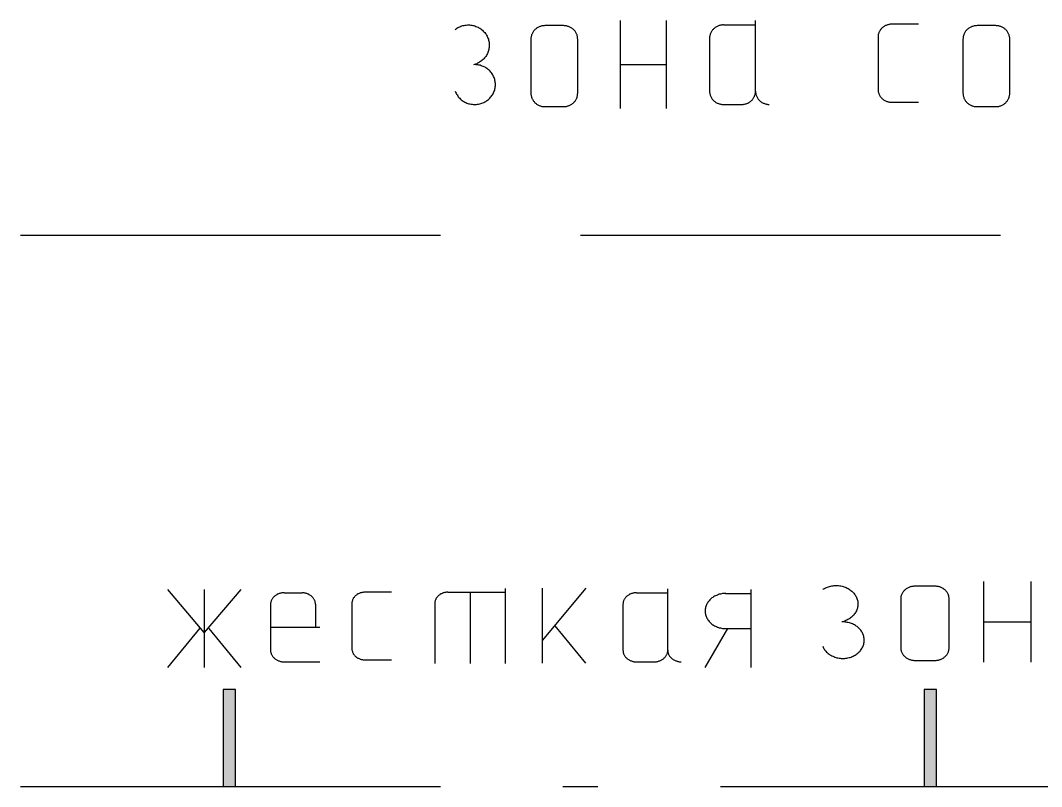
# Model space of a CAD drawing. Extents: x -2918 to -212, y 225 to 5715.
# Drawn here: x -297.89 to -286.08, y 930.8 to 939.66 of the extents above; entities that cross this region are included whole.
import ezdxf

# ---------------------------------------------------------------- set-up
doc = ezdxf.new("R2010")
doc.units = 0
doc.layers.get('0').update_dxf_attribs({"linetype": 'CONTINUOUS'})

# ---------------------------------------------------------------- blocks, each defined once
blk = doc.blocks.new('УСЛ__ОБОЗНАЧЕНИЯ_ГЕО_2')
at = {"linetype": 'CONTINUOUS'}
for points in [[(180.125, -100.143), (179.982, -100.143), (179.982, -101.266), (180.125, -101.266)], [(188.235, -100.144), (188.091, -100.144), (188.091, -101.267), (188.235, -101.267)]]:
    blk.add_hatch(color=18, dxfattribs=at).paths.add_polyline_path(points)
at = {"color": 18, "linetype": 'CONTINUOUS'}
for p, q in [((182.721, -92.477), (182.733, -92.472)), ((182.733, -92.472), (182.745, -92.468)), ((182.745, -92.468), (182.757, -92.465)), ((182.757, -92.465), (182.77, -92.462)), ((182.77, -92.462), (182.782, -92.46)), ((182.782, -92.46), (182.795, -92.458)), ((182.795, -92.458), (182.808, -92.457)), ((182.808, -92.457), (182.82, -92.457)), ((182.82, -92.457), (182.833, -92.457)), ((182.833, -92.457), (182.846, -92.458)), ((182.846, -92.458), (182.858, -92.46)), ((182.858, -92.46), (182.871, -92.462)), ((182.871, -92.462), (182.883, -92.465)), ((182.883, -92.465), (182.895, -92.469)), ((182.895, -92.469), (182.907, -92.473)), ((183.663, -92.471), (183.655, -92.473)), ((183.671, -92.469), (183.663, -92.471)), ((183.679, -92.468), (183.671, -92.469)), ((183.688, -92.466), (183.679, -92.468)), ((183.696, -92.466), (183.688, -92.466)), ((183.705, -92.465), (183.696, -92.466)), ((183.921, -92.465), (183.705, -92.465)), ((183.93, -92.466), (183.921, -92.465)), ((183.938, -92.466), (183.93, -92.466)), ((183.947, -92.468), (183.938, -92.466)), ((183.955, -92.469), (183.947, -92.468)), ((183.963, -92.471), (183.955, -92.469)), ((183.971, -92.473), (183.963, -92.471)), ((184.576, -92.405), (184.576, -93.424)), ((185.106, -92.405), (185.106, -93.424)), ((185.704, -92.47), (185.696, -92.474)), ((185.712, -92.467), (185.704, -92.47)), ((185.72, -92.465), (185.712, -92.467)), ((185.728, -92.462), (185.72, -92.465)), ((185.736, -92.46), (185.728, -92.462)), ((185.744, -92.459), (185.736, -92.46)), ((185.752, -92.458), (185.744, -92.459)), ((185.76, -92.457), (185.752, -92.458)), ((185.769, -92.457), (185.76, -92.457)), ((185.769, -92.457), (186.141, -92.457)), ((186.141, -93.223), (186.141, -92.406)), ((187.636, -92.469), (187.629, -92.473)), ((187.643, -92.465), (187.636, -92.469)), ((187.65, -92.462), (187.643, -92.465)), ((187.658, -92.459), (187.65, -92.462)), ((187.666, -92.456), (187.658, -92.459)), ((187.674, -92.454), (187.666, -92.456)), ((187.682, -92.452), (187.674, -92.454)), ((187.689, -92.45), (187.682, -92.452)), ((187.698, -92.449), (187.689, -92.45)), ((187.706, -92.449), (187.698, -92.449)), ((187.714, -92.448), (187.706, -92.449)), ((188.027, -92.448), (187.714, -92.448)), ((188.661, -92.471), (188.652, -92.473)), ((188.669, -92.469), (188.661, -92.471)), ((188.677, -92.468), (188.669, -92.469)), ((188.686, -92.466), (188.677, -92.468)), ((188.694, -92.466), (188.686, -92.466)), ((188.703, -92.465), (188.694, -92.466)), ((188.919, -92.465), (188.703, -92.465)), ((188.928, -92.466), (188.919, -92.465)), ((188.936, -92.466), (188.928, -92.466)), ((188.944, -92.468), (188.936, -92.466)), ((188.953, -92.469), (188.944, -92.468)), ((188.961, -92.471), (188.953, -92.469)), ((188.969, -92.473), (188.961, -92.471)), ((182.667, -92.508), (182.677, -92.501)), ((182.677, -92.501), (182.688, -92.494)), ((182.688, -92.494), (182.698, -92.487)), ((182.698, -92.487), (182.71, -92.482)), ((182.71, -92.482), (182.721, -92.477)), ((182.907, -92.473), (182.919, -92.478)), ((182.919, -92.478), (182.931, -92.483)), ((182.931, -92.483), (182.942, -92.489)), ((182.942, -92.489), (182.952, -92.496)), ((182.952, -92.496), (182.963, -92.502)), ((182.963, -92.502), (182.973, -92.51)), ((182.973, -92.51), (182.983, -92.518)), ((182.983, -92.518), (182.992, -92.527)), ((182.992, -92.527), (183, -92.535)), ((183, -92.535), (183.009, -92.545)), ((183.009, -92.545), (183.017, -92.555)), ((183.017, -92.555), (183.024, -92.565)), ((183.024, -92.565), (183.03, -92.575)), ((183.03, -92.575), (183.036, -92.586)), ((183.036, -92.586), (183.042, -92.597)), ((183.546, -92.589), (183.544, -92.597)), ((183.548, -92.581), (183.546, -92.589)), ((183.55, -92.573), (183.548, -92.581)), ((183.553, -92.566), (183.55, -92.573)), ((183.557, -92.558), (183.553, -92.566)), ((183.56, -92.551), (183.557, -92.558)), ((183.564, -92.543), (183.56, -92.551)), ((183.569, -92.537), (183.564, -92.543)), ((183.573, -92.53), (183.569, -92.537)), ((183.579, -92.523), (183.573, -92.53)), ((183.584, -92.517), (183.579, -92.523)), ((183.59, -92.511), (183.584, -92.517)), ((183.596, -92.506), (183.59, -92.511)), ((183.603, -92.5), (183.596, -92.506)), ((183.609, -92.495), (183.603, -92.5)), ((183.616, -92.491), (183.609, -92.495)), ((183.624, -92.486), (183.616, -92.491)), ((183.631, -92.482), (183.624, -92.486)), ((183.639, -92.479), (183.631, -92.482)), ((183.646, -92.476), (183.639, -92.479)), ((183.655, -92.473), (183.646, -92.476)), ((183.979, -92.476), (183.971, -92.473)), ((183.987, -92.479), (183.979, -92.476)), ((183.995, -92.482), (183.987, -92.479)), ((184.002, -92.486), (183.995, -92.482)), ((184.01, -92.491), (184.002, -92.486)), ((184.017, -92.495), (184.01, -92.491)), ((184.023, -92.5), (184.017, -92.495)), ((184.03, -92.506), (184.023, -92.5)), ((184.036, -92.511), (184.03, -92.506)), ((184.042, -92.517), (184.036, -92.511)), ((184.047, -92.523), (184.042, -92.517)), ((184.053, -92.53), (184.047, -92.523)), ((184.057, -92.537), (184.053, -92.53)), ((184.062, -92.543), (184.057, -92.537)), ((184.066, -92.551), (184.062, -92.543)), ((184.07, -92.558), (184.066, -92.551)), ((184.073, -92.566), (184.07, -92.558)), ((184.076, -92.573), (184.073, -92.566)), ((184.078, -92.581), (184.076, -92.573)), ((184.08, -92.589), (184.078, -92.581)), ((184.082, -92.597), (184.08, -92.589)), ((185.611, -92.586), (185.61, -92.594)), ((185.613, -92.578), (185.611, -92.586)), ((185.615, -92.571), (185.613, -92.578)), ((185.617, -92.563), (185.615, -92.571)), ((185.62, -92.555), (185.617, -92.563)), ((185.623, -92.548), (185.62, -92.555)), ((185.627, -92.541), (185.623, -92.548)), ((185.631, -92.534), (185.627, -92.541)), ((185.635, -92.527), (185.631, -92.534)), ((185.64, -92.52), (185.635, -92.527)), ((185.645, -92.514), (185.64, -92.52)), ((185.65, -92.508), (185.645, -92.514)), ((185.656, -92.502), (185.65, -92.508)), ((185.662, -92.497), (185.656, -92.502)), ((185.669, -92.491), (185.662, -92.497)), ((185.675, -92.486), (185.669, -92.491)), ((185.682, -92.482), (185.675, -92.486)), ((185.689, -92.477), (185.682, -92.482)), ((185.696, -92.474), (185.689, -92.477)), ((187.559, -92.575), (187.558, -92.583)), ((187.558, -92.583), (187.558, -92.591)), ((187.561, -92.568), (187.559, -92.575)), ((187.563, -92.56), (187.561, -92.568)), ((187.565, -92.553), (187.563, -92.56)), ((187.568, -92.545), (187.565, -92.553)), ((187.571, -92.538), (187.568, -92.545)), ((187.575, -92.531), (187.571, -92.538)), ((187.578, -92.524), (187.575, -92.531)), ((187.583, -92.517), (187.578, -92.524)), ((187.587, -92.511), (187.583, -92.517)), ((187.592, -92.504), (187.587, -92.511)), ((187.598, -92.498), (187.592, -92.504)), ((187.603, -92.493), (187.598, -92.498)), ((187.609, -92.487), (187.603, -92.493)), ((187.616, -92.482), (187.609, -92.487)), ((187.622, -92.477), (187.616, -92.482)), ((187.629, -92.473), (187.622, -92.477)), ((188.544, -92.589), (188.542, -92.597)), ((188.546, -92.581), (188.544, -92.589)), ((188.548, -92.573), (188.546, -92.581)), ((188.551, -92.566), (188.548, -92.573)), ((188.554, -92.558), (188.551, -92.566)), ((188.558, -92.551), (188.554, -92.558)), ((188.562, -92.543), (188.558, -92.551)), ((188.566, -92.537), (188.562, -92.543)), ((188.571, -92.53), (188.566, -92.537)), ((188.576, -92.523), (188.571, -92.53)), ((188.582, -92.517), (188.576, -92.523)), ((188.588, -92.511), (188.582, -92.517)), ((188.594, -92.506), (188.588, -92.511)), ((188.6, -92.5), (188.594, -92.506)), ((188.607, -92.495), (188.6, -92.5)), ((188.614, -92.491), (188.607, -92.495)), ((188.622, -92.486), (188.614, -92.491)), ((188.629, -92.482), (188.622, -92.486)), ((188.637, -92.479), (188.629, -92.482)), ((188.644, -92.476), (188.637, -92.479)), ((188.652, -92.473), (188.644, -92.476)), ((188.977, -92.476), (188.969, -92.473)), ((188.985, -92.479), (188.977, -92.476)), ((188.993, -92.482), (188.985, -92.479)), ((189, -92.486), (188.993, -92.482)), ((189.008, -92.491), (189, -92.486)), ((189.015, -92.495), (189.008, -92.491)), ((189.021, -92.5), (189.015, -92.495)), ((189.028, -92.506), (189.021, -92.5)), ((189.034, -92.511), (189.028, -92.506)), ((189.04, -92.517), (189.034, -92.511)), ((189.045, -92.523), (189.04, -92.517)), ((189.05, -92.53), (189.045, -92.523)), ((189.055, -92.537), (189.05, -92.53)), ((189.06, -92.543), (189.055, -92.537)), ((189.064, -92.551), (189.06, -92.543)), ((189.067, -92.558), (189.064, -92.551)), ((189.071, -92.566), (189.067, -92.558)), ((189.073, -92.573), (189.071, -92.566)), ((189.076, -92.581), (189.073, -92.573)), ((189.078, -92.589), (189.076, -92.581)), ((189.079, -92.597), (189.078, -92.589)), ((183.042, -92.597), (183.046, -92.609)), ((183.046, -92.609), (183.051, -92.62)), ((183.051, -92.62), (183.054, -92.632)), ((183.054, -92.632), (183.057, -92.644)), ((183.057, -92.644), (183.059, -92.656)), ((183.059, -92.656), (183.061, -92.668)), ((183.061, -92.705), (183.06, -92.717)), ((183.061, -92.668), (183.062, -92.68)), ((183.062, -92.693), (183.061, -92.705)), ((183.062, -92.68), (183.062, -92.693)), ((183.543, -92.613), (183.542, -92.622)), ((183.542, -92.622), (183.542, -93.246)), ((183.544, -92.597), (183.543, -92.605)), ((183.543, -92.605), (183.543, -92.613)), ((184.083, -92.605), (184.082, -92.597)), ((184.083, -92.613), (184.083, -92.605)), ((184.084, -92.622), (184.083, -92.613)), ((184.084, -93.246), (184.084, -92.622)), ((185.61, -92.602), (185.609, -92.61)), ((185.609, -92.61), (185.609, -93.223)), ((185.61, -92.594), (185.61, -92.602)), ((187.558, -92.591), (187.558, -92.599)), ((187.558, -92.599), (187.558, -93.201)), ((188.541, -92.613), (188.54, -92.622)), ((188.54, -92.622), (188.54, -93.246)), ((188.542, -92.597), (188.541, -92.605)), ((188.541, -92.605), (188.541, -92.613)), ((189.081, -92.605), (189.079, -92.597)), ((189.081, -92.613), (189.081, -92.605)), ((189.081, -92.622), (189.081, -92.613)), ((189.081, -93.246), (189.081, -92.622)), ((183.021, -92.82), (183.014, -92.83)), ((183.028, -92.809), (183.021, -92.82)), ((183.034, -92.798), (183.028, -92.809)), ((183.04, -92.787), (183.034, -92.798)), ((183.045, -92.776), (183.04, -92.787)), ((183.049, -92.765), (183.045, -92.776)), ((183.053, -92.753), (183.049, -92.765)), ((183.056, -92.741), (183.053, -92.753)), ((183.058, -92.729), (183.056, -92.741)), ((183.06, -92.717), (183.058, -92.729)), ((182.892, -92.913), (182.879, -92.917)), ((182.892, -92.916), (182.879, -92.917)), ((182.904, -92.909), (182.892, -92.913)), ((182.905, -92.917), (182.892, -92.916)), ((182.916, -92.905), (182.904, -92.909)), ((182.917, -92.918), (182.905, -92.917)), ((182.927, -92.9), (182.916, -92.905)), ((182.93, -92.919), (182.917, -92.918)), ((182.938, -92.894), (182.927, -92.9)), ((182.942, -92.921), (182.93, -92.919)), ((182.949, -92.888), (182.938, -92.894)), ((182.955, -92.924), (182.942, -92.921)), ((182.96, -92.881), (182.949, -92.888)), ((182.967, -92.928), (182.955, -92.924)), ((182.97, -92.873), (182.96, -92.881)), ((182.979, -92.932), (182.967, -92.928)), ((182.98, -92.866), (182.97, -92.873)), ((182.99, -92.936), (182.979, -92.932)), ((182.989, -92.857), (182.98, -92.866)), ((182.998, -92.849), (182.989, -92.857)), ((183.002, -92.942), (182.99, -92.936)), ((183.006, -92.839), (182.998, -92.849)), ((183.013, -92.947), (183.002, -92.942)), ((183.014, -92.83), (183.006, -92.839)), ((184.576, -92.914), (185.106, -92.914)), ((183.023, -92.954), (183.013, -92.947)), ((183.034, -92.961), (183.023, -92.954)), ((183.044, -92.968), (183.034, -92.961)), ((183.053, -92.976), (183.044, -92.968)), ((183.063, -92.984), (183.053, -92.976)), ((183.071, -92.993), (183.063, -92.984)), ((183.079, -93.002), (183.071, -92.993)), ((183.087, -93.012), (183.079, -93.002)), ((183.094, -93.022), (183.087, -93.012)), ((183.101, -93.032), (183.094, -93.022)), ((183.107, -93.043), (183.101, -93.032)), ((183.112, -93.054), (183.107, -93.043)), ((183.117, -93.065), (183.112, -93.054)), ((183.121, -93.077), (183.117, -93.065)), ((183.124, -93.088), (183.121, -93.077)), ((183.127, -93.1), (183.124, -93.088)), ((183.129, -93.112), (183.127, -93.1)), ((183.131, -93.124), (183.129, -93.112)), ((183.129, -93.185), (183.131, -93.173)), ((183.132, -93.136), (183.131, -93.124)), ((183.131, -93.173), (183.132, -93.161)), ((183.132, -93.149), (183.132, -93.136)), ((183.132, -93.161), (183.132, -93.149)), ((182.667, -93.223), (182.671, -93.235)), ((182.671, -93.235), (182.677, -93.246)), ((182.677, -93.246), (182.682, -93.257)), ((182.682, -93.257), (182.689, -93.267)), ((182.689, -93.267), (182.696, -93.277)), ((182.696, -93.277), (182.703, -93.287)), ((182.703, -93.287), (182.711, -93.296)), ((182.711, -93.296), (182.719, -93.305)), ((183.069, -93.303), (183.077, -93.294)), ((183.077, -93.294), (183.085, -93.284)), ((183.085, -93.284), (183.092, -93.274)), ((183.092, -93.274), (183.099, -93.264)), ((183.099, -93.264), (183.105, -93.254)), ((183.105, -93.254), (183.11, -93.243)), ((183.11, -93.243), (183.115, -93.232)), ((183.115, -93.232), (183.12, -93.22)), ((183.12, -93.22), (183.124, -93.209)), ((183.124, -93.209), (183.126, -93.197)), ((183.126, -93.197), (183.129, -93.185)), ((183.542, -93.246), (183.543, -93.254)), ((183.543, -93.254), (183.543, -93.262)), ((183.543, -93.262), (183.544, -93.27)), ((183.544, -93.27), (183.546, -93.278)), ((183.546, -93.278), (183.548, -93.286)), ((183.548, -93.286), (183.55, -93.294)), ((183.55, -93.294), (183.553, -93.302)), ((184.073, -93.302), (184.076, -93.294)), ((184.076, -93.294), (184.078, -93.286)), ((184.078, -93.286), (184.08, -93.278)), ((184.08, -93.278), (184.082, -93.27)), ((184.082, -93.27), (184.083, -93.262)), ((184.083, -93.254), (184.084, -93.246)), ((184.083, -93.262), (184.083, -93.254)), ((185.609, -93.223), (185.61, -93.231)), ((185.61, -93.231), (185.61, -93.239)), ((185.61, -93.239), (185.611, -93.247)), ((185.611, -93.247), (185.613, -93.255)), ((185.613, -93.255), (185.615, -93.263)), ((185.615, -93.263), (185.617, -93.271)), ((185.617, -93.271), (185.62, -93.278)), ((185.62, -93.278), (185.623, -93.286)), ((185.623, -93.286), (185.627, -93.293)), ((185.627, -93.293), (185.631, -93.3)), ((186.119, -93.3), (186.123, -93.293)), ((186.123, -93.293), (186.127, -93.286)), ((186.127, -93.286), (186.13, -93.278)), ((186.13, -93.278), (186.133, -93.271)), ((186.133, -93.271), (186.135, -93.263)), ((186.135, -93.263), (186.137, -93.255)), ((186.137, -93.255), (186.139, -93.247)), ((186.139, -93.247), (186.14, -93.239)), ((186.14, -93.239), (186.141, -93.231)), ((186.141, -93.231), (186.141, -93.223)), ((186.141, -93.223), (186.141, -93.231)), ((186.141, -93.231), (186.142, -93.239)), ((186.142, -93.239), (186.143, -93.247)), ((186.143, -93.247), (186.144, -93.255)), ((186.144, -93.255), (186.146, -93.263)), ((186.146, -93.263), (186.149, -93.271)), ((186.149, -93.271), (186.151, -93.278)), ((186.151, -93.278), (186.154, -93.286)), ((186.154, -93.286), (186.158, -93.293)), ((186.158, -93.293), (186.162, -93.3)), ((187.558, -93.201), (187.558, -93.209)), ((187.558, -93.209), (187.558, -93.216)), ((187.558, -93.216), (187.559, -93.224)), ((187.559, -93.224), (187.561, -93.232)), ((187.561, -93.232), (187.563, -93.24)), ((187.563, -93.24), (187.565, -93.247)), ((187.565, -93.247), (187.568, -93.255)), ((187.568, -93.255), (187.571, -93.262)), ((187.571, -93.262), (187.575, -93.269)), ((187.575, -93.269), (187.578, -93.276)), ((187.578, -93.276), (187.583, -93.283)), ((187.583, -93.283), (187.587, -93.289)), ((187.587, -93.289), (187.592, -93.295)), ((187.592, -93.295), (187.598, -93.301)), ((188.54, -93.246), (188.541, -93.254)), ((188.541, -93.254), (188.541, -93.262)), ((188.541, -93.262), (188.542, -93.27)), ((188.542, -93.27), (188.544, -93.278)), ((188.544, -93.278), (188.546, -93.286)), ((188.546, -93.286), (188.548, -93.294)), ((188.548, -93.294), (188.551, -93.302)), ((189.071, -93.302), (189.073, -93.294)), ((189.073, -93.294), (189.076, -93.286)), ((189.076, -93.286), (189.078, -93.278)), ((189.078, -93.278), (189.079, -93.27)), ((189.079, -93.27), (189.081, -93.262)), ((189.081, -93.254), (189.081, -93.246)), ((189.081, -93.262), (189.081, -93.254)), ((182.719, -93.305), (182.728, -93.314)), ((182.728, -93.314), (182.738, -93.322)), ((182.738, -93.322), (182.748, -93.33)), ((182.748, -93.33), (182.758, -93.337)), ((182.758, -93.337), (182.768, -93.344)), ((182.768, -93.344), (182.779, -93.35)), ((182.779, -93.35), (182.791, -93.355)), ((182.791, -93.355), (182.802, -93.36)), ((182.802, -93.36), (182.814, -93.364)), ((182.814, -93.364), (182.826, -93.368)), ((182.826, -93.368), (182.838, -93.371)), ((182.838, -93.371), (182.851, -93.373)), ((182.851, -93.373), (182.863, -93.375)), ((182.863, -93.375), (182.876, -93.376)), ((182.876, -93.376), (182.888, -93.377)), ((182.888, -93.377), (182.901, -93.377)), ((182.901, -93.377), (182.913, -93.376)), ((182.913, -93.376), (182.926, -93.375)), ((182.926, -93.375), (182.938, -93.373)), ((182.938, -93.373), (182.951, -93.37)), ((182.951, -93.37), (182.963, -93.367)), ((182.963, -93.367), (182.975, -93.363)), ((182.975, -93.363), (182.987, -93.359)), ((182.987, -93.359), (182.998, -93.354)), ((182.998, -93.354), (183.009, -93.348)), ((183.009, -93.348), (183.02, -93.342)), ((183.02, -93.342), (183.031, -93.335)), ((183.031, -93.335), (183.041, -93.328)), ((183.041, -93.328), (183.051, -93.32)), ((183.051, -93.32), (183.06, -93.312)), ((183.06, -93.312), (183.069, -93.303)), ((183.553, -93.302), (183.557, -93.31)), ((183.557, -93.31), (183.56, -93.317)), ((183.56, -93.317), (183.564, -93.324)), ((183.564, -93.324), (183.569, -93.331)), ((183.569, -93.331), (183.573, -93.338)), ((183.573, -93.338), (183.579, -93.344)), ((183.579, -93.344), (183.584, -93.35)), ((183.584, -93.35), (183.59, -93.357)), ((183.59, -93.357), (183.596, -93.362)), ((183.596, -93.362), (183.603, -93.367)), ((183.603, -93.367), (183.609, -93.372)), ((183.609, -93.372), (183.616, -93.377)), ((183.616, -93.377), (183.624, -93.381)), ((183.624, -93.381), (183.631, -93.385)), ((183.631, -93.385), (183.639, -93.389)), ((183.639, -93.389), (183.646, -93.392)), ((183.646, -93.392), (183.655, -93.394)), ((183.655, -93.394), (183.663, -93.397)), ((183.663, -93.397), (183.671, -93.399)), ((183.671, -93.399), (183.679, -93.4)), ((183.679, -93.4), (183.688, -93.401)), ((183.688, -93.401), (183.696, -93.402)), ((183.696, -93.402), (183.705, -93.402)), ((183.705, -93.402), (183.921, -93.402)), ((183.921, -93.402), (183.93, -93.402)), ((183.93, -93.402), (183.938, -93.401)), ((183.938, -93.401), (183.947, -93.4)), ((183.947, -93.4), (183.955, -93.399)), ((183.955, -93.399), (183.963, -93.397)), ((183.963, -93.397), (183.971, -93.394)), ((183.971, -93.394), (183.979, -93.392)), ((183.979, -93.392), (183.987, -93.389)), ((183.987, -93.389), (183.995, -93.385)), ((183.995, -93.385), (184.002, -93.381)), ((184.002, -93.381), (184.01, -93.377)), ((184.01, -93.377), (184.017, -93.372)), ((184.017, -93.372), (184.023, -93.367)), ((184.023, -93.367), (184.03, -93.362)), ((184.03, -93.362), (184.036, -93.357)), ((184.036, -93.357), (184.042, -93.35)), ((184.042, -93.35), (184.047, -93.344)), ((184.047, -93.344), (184.053, -93.338)), ((184.053, -93.338), (184.057, -93.331)), ((184.057, -93.331), (184.062, -93.324)), ((184.062, -93.324), (184.066, -93.317)), ((184.066, -93.317), (184.07, -93.31)), ((184.07, -93.31), (184.073, -93.302)), ((185.631, -93.3), (185.635, -93.307)), ((185.635, -93.307), (185.64, -93.314)), ((185.64, -93.314), (185.645, -93.32)), ((185.645, -93.32), (185.65, -93.326)), ((185.65, -93.326), (185.656, -93.332)), ((185.656, -93.332), (185.662, -93.337)), ((185.662, -93.337), (185.669, -93.342)), ((185.669, -93.342), (185.675, -93.347)), ((185.675, -93.347), (185.682, -93.352)), ((185.682, -93.352), (185.689, -93.356)), ((185.689, -93.356), (185.696, -93.36)), ((185.696, -93.36), (185.704, -93.363)), ((185.704, -93.363), (185.712, -93.366)), ((185.712, -93.366), (185.72, -93.369)), ((185.72, -93.369), (185.728, -93.371)), ((185.728, -93.371), (185.736, -93.373)), ((185.736, -93.373), (185.744, -93.375)), ((185.744, -93.375), (185.752, -93.376)), ((185.752, -93.376), (185.76, -93.376)), ((185.76, -93.376), (185.769, -93.377)), ((185.769, -93.377), (185.981, -93.377)), ((185.981, -93.377), (185.99, -93.376)), ((185.99, -93.376), (185.998, -93.376)), ((185.998, -93.376), (186.006, -93.375)), ((186.006, -93.375), (186.015, -93.373)), ((186.015, -93.373), (186.023, -93.371)), ((186.023, -93.371), (186.031, -93.369)), ((186.031, -93.369), (186.039, -93.366)), ((186.039, -93.366), (186.046, -93.363)), ((186.046, -93.363), (186.054, -93.36)), ((186.054, -93.36), (186.061, -93.356)), ((186.061, -93.356), (186.068, -93.352)), ((186.068, -93.352), (186.075, -93.347)), ((186.075, -93.347), (186.082, -93.342)), ((186.082, -93.342), (186.088, -93.337)), ((186.088, -93.337), (186.094, -93.332)), ((186.094, -93.332), (186.1, -93.326)), ((186.1, -93.326), (186.105, -93.32)), ((186.105, -93.32), (186.11, -93.314)), ((186.11, -93.314), (186.115, -93.307)), ((186.115, -93.307), (186.119, -93.3)), ((186.162, -93.3), (186.166, -93.307)), ((186.166, -93.307), (186.171, -93.314)), ((186.171, -93.314), (186.176, -93.32)), ((186.176, -93.32), (186.182, -93.326)), ((186.182, -93.326), (186.188, -93.332)), ((186.188, -93.332), (186.193, -93.337)), ((186.193, -93.337), (186.2, -93.342)), ((186.2, -93.342), (186.206, -93.347)), ((186.206, -93.347), (186.213, -93.352)), ((186.213, -93.352), (186.221, -93.356)), ((186.221, -93.356), (186.228, -93.36)), ((186.228, -93.36), (186.235, -93.363)), ((186.235, -93.363), (186.243, -93.366)), ((186.243, -93.366), (186.251, -93.369)), ((186.251, -93.369), (186.259, -93.371)), ((186.259, -93.371), (186.267, -93.373)), ((186.267, -93.373), (186.275, -93.375)), ((186.275, -93.375), (186.284, -93.376)), ((186.284, -93.376), (186.292, -93.376)), ((186.292, -93.376), (186.3, -93.377)), ((187.598, -93.301), (187.603, -93.307)), ((187.603, -93.307), (187.609, -93.312)), ((187.609, -93.312), (187.616, -93.318)), ((187.616, -93.318), (187.622, -93.322)), ((187.622, -93.322), (187.629, -93.327)), ((187.629, -93.327), (187.636, -93.331)), ((187.636, -93.331), (187.643, -93.335)), ((187.643, -93.335), (187.65, -93.338)), ((187.65, -93.338), (187.658, -93.341)), ((187.658, -93.341), (187.666, -93.344)), ((187.666, -93.344), (187.674, -93.346)), ((187.674, -93.346), (187.682, -93.348)), ((187.682, -93.348), (187.689, -93.349)), ((187.689, -93.349), (187.698, -93.35)), ((187.698, -93.35), (187.706, -93.351)), ((187.706, -93.351), (187.714, -93.351)), ((187.714, -93.351), (188.027, -93.351)), ((188.551, -93.302), (188.554, -93.31)), ((188.554, -93.31), (188.558, -93.317)), ((188.558, -93.317), (188.562, -93.324)), ((188.562, -93.324), (188.566, -93.331)), ((188.566, -93.331), (188.571, -93.338)), ((188.571, -93.338), (188.576, -93.344)), ((188.576, -93.344), (188.582, -93.35)), ((188.582, -93.35), (188.588, -93.357)), ((188.588, -93.357), (188.594, -93.362)), ((188.594, -93.362), (188.6, -93.367)), ((188.6, -93.367), (188.607, -93.372)), ((188.607, -93.372), (188.614, -93.377)), ((188.614, -93.377), (188.622, -93.381)), ((188.622, -93.381), (188.629, -93.385)), ((188.629, -93.385), (188.637, -93.389)), ((188.637, -93.389), (188.644, -93.392)), ((188.644, -93.392), (188.652, -93.394)), ((188.652, -93.394), (188.661, -93.397)), ((188.661, -93.397), (188.669, -93.399)), ((188.669, -93.399), (188.677, -93.4)), ((188.677, -93.4), (188.686, -93.401)), ((188.686, -93.401), (188.694, -93.402)), ((188.694, -93.402), (188.703, -93.402)), ((188.703, -93.402), (188.919, -93.402)), ((188.919, -93.402), (188.928, -93.402)), ((188.928, -93.402), (188.936, -93.401)), ((188.936, -93.401), (188.944, -93.4)), ((188.944, -93.4), (188.953, -93.399)), ((188.953, -93.399), (188.961, -93.397)), ((188.961, -93.397), (188.969, -93.394)), ((188.969, -93.394), (188.977, -93.392)), ((188.977, -93.392), (188.985, -93.389)), ((188.985, -93.389), (188.993, -93.385)), ((188.993, -93.385), (189, -93.381)), ((189, -93.381), (189.008, -93.377)), ((189.008, -93.377), (189.015, -93.372)), ((189.015, -93.372), (189.021, -93.367)), ((189.021, -93.367), (189.028, -93.362)), ((189.028, -93.362), (189.034, -93.357)), ((189.034, -93.357), (189.04, -93.35)), ((189.04, -93.35), (189.045, -93.344)), ((189.045, -93.344), (189.05, -93.338)), ((189.05, -93.338), (189.055, -93.331)), ((189.055, -93.331), (189.06, -93.324)), ((189.06, -93.324), (189.064, -93.317)), ((189.064, -93.317), (189.067, -93.31)), ((189.067, -93.31), (189.071, -93.302)), ((177.639, -94.89), (182.496, -94.89)), ((184.115, -94.89), (188.972, -94.89)), ((186.95, -98.969), (186.962, -98.964)), ((186.962, -98.964), (186.974, -98.959)), ((186.974, -98.959), (186.986, -98.955)), ((186.986, -98.955), (186.998, -98.951)), ((186.998, -98.951), (187.011, -98.948)), ((187.011, -98.948), (187.024, -98.945)), ((187.024, -98.945), (187.037, -98.943)), ((187.037, -98.943), (187.05, -98.942)), ((187.05, -98.942), (187.063, -98.941)), ((187.063, -98.941), (187.076, -98.941)), ((187.076, -98.941), (187.089, -98.941)), ((187.089, -98.941), (187.102, -98.942)), ((187.102, -98.942), (187.115, -98.944)), ((187.115, -98.944), (187.128, -98.946)), ((187.128, -98.946), (187.141, -98.949)), ((187.141, -98.949), (187.153, -98.952)), ((187.153, -98.952), (187.166, -98.956)), ((187.166, -98.956), (187.178, -98.96)), ((187.178, -98.96), (187.189, -98.965)), ((187.189, -98.965), (187.201, -98.97)), ((187.905, -98.968), (187.897, -98.972)), ((187.912, -98.964), (187.905, -98.968)), ((187.92, -98.961), (187.912, -98.964)), ((187.928, -98.958), (187.92, -98.961)), ((187.936, -98.956), (187.928, -98.958)), ((187.945, -98.954), (187.936, -98.956)), ((187.953, -98.952), (187.945, -98.954)), ((187.962, -98.951), (187.953, -98.952)), ((187.971, -98.95), (187.962, -98.951)), ((187.979, -98.949), (187.971, -98.95)), ((187.988, -98.949), (187.979, -98.949)), ((188.212, -98.949), (187.988, -98.949)), ((188.22, -98.949), (188.212, -98.949)), ((188.229, -98.95), (188.22, -98.949)), ((188.238, -98.951), (188.229, -98.95)), ((188.246, -98.952), (188.238, -98.951)), ((188.255, -98.954), (188.246, -98.952)), ((188.263, -98.956), (188.255, -98.954)), ((188.272, -98.958), (188.263, -98.956)), ((188.28, -98.961), (188.272, -98.958)), ((188.288, -98.964), (188.28, -98.961)), ((188.295, -98.968), (188.288, -98.964)), ((188.303, -98.972), (188.295, -98.968)), ((188.778, -98.893), (188.778, -99.828)), ((189.324, -98.893), (189.324, -99.828)), ((179.765, -99.484), (179.342, -98.988)), ((179.765, -98.988), (179.765, -99.891)), ((180.187, -98.988), (179.765, -99.484)), ((180.558, -99.086), (180.553, -99.092)), ((180.562, -99.08), (180.558, -99.086)), ((180.567, -99.075), (180.562, -99.08)), ((180.573, -99.069), (180.567, -99.075)), ((180.578, -99.064), (180.573, -99.069)), ((180.584, -99.06), (180.578, -99.064)), ((180.59, -99.055), (180.584, -99.06)), ((180.597, -99.051), (180.59, -99.055)), ((180.603, -99.047), (180.597, -99.051)), ((180.61, -99.043), (180.603, -99.047)), ((180.617, -99.04), (180.61, -99.043)), ((180.625, -99.037), (180.617, -99.04)), ((180.632, -99.034), (180.625, -99.037)), ((180.64, -99.032), (180.632, -99.034)), ((180.648, -99.03), (180.64, -99.032)), ((180.656, -99.028), (180.648, -99.03)), ((180.664, -99.027), (180.656, -99.028)), ((180.672, -99.026), (180.664, -99.027)), ((180.68, -99.026), (180.672, -99.026)), ((180.688, -99.025), (180.68, -99.026)), ((180.688, -99.025), (180.896, -99.025)), ((180.904, -99.026), (180.896, -99.025)), ((180.912, -99.026), (180.904, -99.026)), ((180.92, -99.027), (180.912, -99.026)), ((180.928, -99.028), (180.92, -99.027)), ((180.936, -99.03), (180.928, -99.028)), ((180.944, -99.032), (180.936, -99.03)), ((180.951, -99.034), (180.944, -99.032)), ((180.959, -99.037), (180.951, -99.034)), ((180.966, -99.04), (180.959, -99.037)), ((180.973, -99.043), (180.966, -99.04)), ((180.98, -99.047), (180.973, -99.043)), ((180.987, -99.051), (180.98, -99.047)), ((180.993, -99.055), (180.987, -99.051)), ((181, -99.06), (180.993, -99.055)), ((181.006, -99.064), (181, -99.06)), ((181.011, -99.069), (181.006, -99.064)), ((181.016, -99.075), (181.011, -99.069)), ((181.021, -99.08), (181.016, -99.075)), ((181.026, -99.086), (181.021, -99.08)), ((181.03, -99.092), (181.026, -99.086)), ((181.493, -99.083), (181.489, -99.089)), ((181.497, -99.078), (181.493, -99.083)), ((181.502, -99.072), (181.497, -99.078)), ((181.507, -99.067), (181.502, -99.072)), ((181.512, -99.061), (181.507, -99.067)), ((181.517, -99.056), (181.512, -99.061)), ((181.523, -99.052), (181.517, -99.056)), ((181.529, -99.047), (181.523, -99.052)), ((181.535, -99.043), (181.529, -99.047)), ((181.542, -99.039), (181.535, -99.043)), ((181.549, -99.036), (181.542, -99.039)), ((181.556, -99.032), (181.549, -99.036)), ((181.563, -99.029), (181.556, -99.032)), ((181.57, -99.027), (181.563, -99.029)), ((181.578, -99.025), (181.57, -99.027)), ((181.586, -99.023), (181.578, -99.025)), ((181.594, -99.021), (181.586, -99.023)), ((181.601, -99.02), (181.594, -99.021)), ((181.609, -99.019), (181.601, -99.02)), ((181.617, -99.018), (181.609, -99.019)), ((181.625, -99.018), (181.617, -99.018)), ((181.931, -99.018), (181.625, -99.018)), ((182.452, -99.083), (182.448, -99.089)), ((182.456, -99.078), (182.452, -99.083)), ((182.461, -99.072), (182.456, -99.078)), ((182.466, -99.067), (182.461, -99.072)), ((182.471, -99.061), (182.466, -99.067)), ((182.476, -99.056), (182.471, -99.061)), ((182.482, -99.052), (182.476, -99.056)), ((182.488, -99.047), (182.482, -99.052)), ((182.495, -99.043), (182.488, -99.047)), ((182.501, -99.039), (182.495, -99.043)), ((182.508, -99.036), (182.501, -99.039)), ((182.515, -99.032), (182.508, -99.036)), ((182.522, -99.029), (182.515, -99.032)), ((182.53, -99.027), (182.522, -99.029)), ((182.537, -99.025), (182.53, -99.027)), ((182.545, -99.023), (182.537, -99.025)), ((182.553, -99.021), (182.545, -99.023)), ((182.56, -99.02), (182.553, -99.021)), ((182.568, -99.019), (182.56, -99.02)), ((182.576, -99.018), (182.568, -99.019)), ((182.584, -99.018), (182.576, -99.018)), ((182.584, -99.018), (183.246, -99.018)), ((182.839, -99.018), (182.839, -99.845)), ((183.246, -98.975), (183.246, -99.845)), ((183.674, -98.973), (183.674, -99.839)), ((184.18, -98.973), (183.674, -99.579)), ((184.632, -99.086), (184.628, -99.092)), ((184.637, -99.08), (184.632, -99.086)), ((184.642, -99.075), (184.637, -99.08)), ((184.647, -99.069), (184.642, -99.075)), ((184.653, -99.064), (184.647, -99.069)), ((184.659, -99.06), (184.653, -99.064)), ((184.665, -99.055), (184.659, -99.06)), ((184.672, -99.051), (184.665, -99.055)), ((184.678, -99.047), (184.672, -99.051)), ((184.685, -99.043), (184.678, -99.047)), ((184.692, -99.04), (184.685, -99.043)), ((184.7, -99.037), (184.692, -99.04)), ((184.707, -99.034), (184.7, -99.037)), ((184.715, -99.032), (184.707, -99.034)), ((184.723, -99.03), (184.715, -99.032)), ((184.731, -99.028), (184.723, -99.03)), ((184.738, -99.027), (184.731, -99.028)), ((184.747, -99.026), (184.738, -99.027)), ((184.755, -99.026), (184.747, -99.026)), ((184.763, -99.025), (184.755, -99.026)), ((184.763, -99.025), (185.126, -99.025)), ((185.126, -99.69), (185.126, -98.981)), ((185.637, -99.085), (185.628, -99.093)), ((185.646, -99.078), (185.637, -99.085)), ((185.656, -99.072), (185.646, -99.078)), ((185.666, -99.066), (185.656, -99.072)), ((185.677, -99.06), (185.666, -99.066)), ((185.688, -99.055), (185.677, -99.06)), ((185.699, -99.051), (185.688, -99.055)), ((185.711, -99.046), (185.699, -99.051)), ((185.722, -99.043), (185.711, -99.046)), ((185.734, -99.04), (185.722, -99.043)), ((185.746, -99.037), (185.734, -99.04)), ((185.758, -99.035), (185.746, -99.037)), ((185.771, -99.034), (185.758, -99.035)), ((185.783, -99.033), (185.771, -99.034)), ((185.796, -99.033), (185.783, -99.033)), ((185.795, -99.033), (186.084, -99.033)), ((186.086, -98.988), (186.086, -99.891)), ((186.918, -98.988), (186.928, -98.981)), ((186.928, -98.981), (186.939, -98.975)), ((186.939, -98.975), (186.95, -98.969)), ((187.201, -98.97), (187.212, -98.976)), ((187.212, -98.976), (187.223, -98.983)), ((187.223, -98.983), (187.233, -98.99)), ((187.233, -98.99), (187.243, -98.997)), ((187.243, -98.997), (187.253, -99.005)), ((187.253, -99.005), (187.262, -99.013)), ((187.262, -99.013), (187.27, -99.022)), ((187.27, -99.022), (187.278, -99.031)), ((187.278, -99.031), (187.285, -99.04)), ((187.285, -99.04), (187.292, -99.05)), ((187.292, -99.05), (187.298, -99.059)), ((187.298, -99.059), (187.304, -99.07)), ((187.304, -99.07), (187.309, -99.08)), ((187.309, -99.08), (187.313, -99.091)), ((187.822, -99.077), (187.821, -99.084)), ((187.821, -99.084), (187.821, -99.092)), ((187.823, -99.07), (187.822, -99.077)), ((187.824, -99.062), (187.823, -99.07)), ((187.826, -99.055), (187.824, -99.062)), ((187.829, -99.048), (187.826, -99.055)), ((187.832, -99.041), (187.829, -99.048)), ((187.835, -99.034), (187.832, -99.041)), ((187.839, -99.027), (187.835, -99.034)), ((187.843, -99.02), (187.839, -99.027)), ((187.848, -99.014), (187.843, -99.02)), ((187.853, -99.008), (187.848, -99.014)), ((187.858, -99.002), (187.853, -99.008)), ((187.864, -98.996), (187.858, -99.002)), ((187.87, -98.991), (187.864, -98.996)), ((187.876, -98.986), (187.87, -98.991)), ((187.883, -98.981), (187.876, -98.986)), ((187.89, -98.976), (187.883, -98.981)), ((187.897, -98.972), (187.89, -98.976)), ((188.31, -98.976), (188.303, -98.972)), ((188.317, -98.981), (188.31, -98.976)), ((188.324, -98.986), (188.317, -98.981)), ((188.33, -98.991), (188.324, -98.986)), ((188.336, -98.996), (188.33, -98.991)), ((188.342, -99.002), (188.336, -98.996)), ((188.347, -99.008), (188.342, -99.002)), ((188.352, -99.014), (188.347, -99.008)), ((188.357, -99.02), (188.352, -99.014)), ((188.361, -99.027), (188.357, -99.02)), ((188.365, -99.034), (188.361, -99.027)), ((188.368, -99.041), (188.365, -99.034)), ((188.371, -99.048), (188.368, -99.041)), ((188.373, -99.055), (188.371, -99.048)), ((188.375, -99.062), (188.373, -99.055)), ((188.377, -99.07), (188.375, -99.062)), ((188.378, -99.077), (188.377, -99.07)), ((188.379, -99.084), (188.378, -99.077)), ((188.379, -99.092), (188.379, -99.084)), ((180.534, -99.138), (180.533, -99.145)), ((180.533, -99.145), (180.533, -99.151)), ((180.533, -99.151), (180.533, -99.158)), ((180.533, -99.158), (180.533, -99.69)), ((180.536, -99.131), (180.534, -99.138)), ((180.538, -99.124), (180.536, -99.131)), ((180.54, -99.117), (180.538, -99.124)), ((180.543, -99.111), (180.54, -99.117)), ((180.546, -99.104), (180.543, -99.111)), ((180.549, -99.098), (180.546, -99.104)), ((180.553, -99.092), (180.549, -99.098)), ((181.034, -99.098), (181.03, -99.092)), ((181.037, -99.104), (181.034, -99.098)), ((181.041, -99.111), (181.037, -99.104)), ((181.043, -99.117), (181.041, -99.111)), ((181.046, -99.124), (181.043, -99.117)), ((181.048, -99.131), (181.046, -99.124)), ((181.049, -99.138), (181.048, -99.131)), ((181.05, -99.145), (181.049, -99.138)), ((181.051, -99.151), (181.05, -99.145)), ((181.051, -99.158), (181.051, -99.151)), ((181.051, -99.158), (181.051, -99.424)), ((181.474, -99.128), (181.473, -99.135)), ((181.473, -99.135), (181.473, -99.142)), ((181.473, -99.142), (181.473, -99.149)), ((181.473, -99.149), (181.473, -99.671)), ((181.476, -99.121), (181.474, -99.128)), ((181.478, -99.115), (181.476, -99.121)), ((181.48, -99.108), (181.478, -99.115)), ((181.483, -99.102), (181.48, -99.108)), ((181.486, -99.096), (181.483, -99.102)), ((181.489, -99.089), (181.486, -99.096)), ((182.433, -99.135), (182.432, -99.142)), ((182.432, -99.142), (182.432, -99.149)), ((182.432, -99.149), (182.432, -99.845)), ((182.435, -99.121), (182.433, -99.128)), ((182.433, -99.128), (182.433, -99.135)), ((182.437, -99.115), (182.435, -99.121)), ((182.439, -99.108), (182.437, -99.115)), ((182.442, -99.102), (182.439, -99.108)), ((182.445, -99.096), (182.442, -99.102)), ((182.448, -99.089), (182.445, -99.096)), ((184.608, -99.151), (184.607, -99.158)), ((184.607, -99.158), (184.607, -99.69)), ((184.609, -99.138), (184.608, -99.145)), ((184.608, -99.145), (184.608, -99.151)), ((184.611, -99.131), (184.609, -99.138)), ((184.613, -99.124), (184.611, -99.131)), ((184.615, -99.117), (184.613, -99.124)), ((184.618, -99.111), (184.615, -99.117)), ((184.621, -99.104), (184.618, -99.111)), ((184.624, -99.098), (184.621, -99.104)), ((184.628, -99.092), (184.624, -99.098)), ((185.563, -99.194), (185.561, -99.204)), ((185.566, -99.183), (185.563, -99.194)), ((185.57, -99.173), (185.566, -99.183)), ((185.574, -99.163), (185.57, -99.173)), ((185.579, -99.153), (185.574, -99.163)), ((185.584, -99.144), (185.579, -99.153)), ((185.59, -99.135), (185.584, -99.144)), ((185.596, -99.125), (185.59, -99.135)), ((185.603, -99.117), (185.596, -99.125)), ((185.611, -99.108), (185.603, -99.117)), ((185.619, -99.1), (185.611, -99.108)), ((185.628, -99.093), (185.619, -99.1)), ((187.313, -99.091), (187.317, -99.101)), ((187.319, -99.202), (187.316, -99.212)), ((187.317, -99.101), (187.32, -99.112)), ((187.321, -99.19), (187.319, -99.202)), ((187.32, -99.112), (187.322, -99.123)), ((187.323, -99.179), (187.321, -99.19)), ((187.322, -99.123), (187.324, -99.135)), ((187.324, -99.168), (187.323, -99.179)), ((187.324, -99.135), (187.325, -99.146)), ((187.325, -99.157), (187.324, -99.168)), ((187.325, -99.146), (187.325, -99.157)), ((187.821, -99.092), (187.821, -99.665)), ((188.379, -99.665), (188.379, -99.092)), ((185.559, -99.215), (185.558, -99.225)), ((185.558, -99.225), (185.558, -99.236)), ((185.558, -99.236), (185.558, -99.247)), ((185.558, -99.247), (185.559, -99.257)), ((185.561, -99.204), (185.559, -99.215)), ((185.559, -99.257), (185.561, -99.268)), ((185.561, -99.268), (185.563, -99.278)), ((185.563, -99.278), (185.566, -99.289)), ((185.566, -99.289), (185.57, -99.299)), ((185.57, -99.299), (185.574, -99.309)), ((185.574, -99.309), (185.579, -99.319)), ((185.579, -99.319), (185.584, -99.328)), ((187.24, -99.316), (187.23, -99.323)), ((187.25, -99.308), (187.24, -99.316)), ((187.259, -99.3), (187.25, -99.308)), ((187.267, -99.291), (187.259, -99.3)), ((187.276, -99.283), (187.267, -99.291)), ((187.283, -99.273), (187.276, -99.283)), ((187.29, -99.264), (187.283, -99.273)), ((187.297, -99.254), (187.29, -99.264)), ((187.302, -99.244), (187.297, -99.254)), ((187.307, -99.234), (187.302, -99.244)), ((187.312, -99.223), (187.307, -99.234)), ((187.316, -99.212), (187.312, -99.223)), ((179.342, -99.891), (179.712, -99.439)), ((179.817, -99.439), (180.187, -99.891)), ((180.533, -99.424), (181.103, -99.424)), ((184.18, -99.839), (183.825, -99.406)), ((185.558, -99.891), (185.822, -99.439)), ((185.584, -99.328), (185.59, -99.338)), ((185.59, -99.338), (185.596, -99.347)), ((185.596, -99.347), (185.603, -99.356)), ((185.603, -99.356), (185.611, -99.364)), ((185.611, -99.364), (185.619, -99.372)), ((185.619, -99.372), (185.628, -99.38)), ((185.628, -99.38), (185.637, -99.387)), ((185.637, -99.387), (185.646, -99.394)), ((185.646, -99.394), (185.656, -99.4)), ((185.656, -99.4), (185.666, -99.406)), ((185.666, -99.406), (185.677, -99.412)), ((185.677, -99.412), (185.688, -99.417)), ((185.688, -99.417), (185.699, -99.422)), ((185.699, -99.422), (185.711, -99.426)), ((185.711, -99.426), (185.722, -99.429)), ((185.722, -99.429), (185.734, -99.432)), ((185.734, -99.432), (185.746, -99.435)), ((185.746, -99.435), (185.758, -99.437)), ((185.758, -99.437), (185.771, -99.438)), ((185.771, -99.438), (185.783, -99.439)), ((185.783, -99.439), (185.796, -99.439)), ((185.794, -99.44), (186.088, -99.44)), ((187.149, -99.36), (187.137, -99.363)), ((187.15, -99.362), (187.137, -99.363)), ((187.162, -99.356), (187.149, -99.36)), ((187.163, -99.363), (187.15, -99.362)), ((187.174, -99.352), (187.162, -99.356)), ((187.176, -99.364), (187.163, -99.363)), ((187.186, -99.347), (187.174, -99.352)), ((187.189, -99.365), (187.176, -99.364)), ((187.198, -99.342), (187.186, -99.347)), ((187.202, -99.367), (187.189, -99.365)), ((187.209, -99.336), (187.198, -99.342)), ((187.214, -99.37), (187.202, -99.367)), ((187.22, -99.33), (187.209, -99.336)), ((187.227, -99.372), (187.214, -99.37)), ((187.23, -99.323), (187.22, -99.33)), ((187.239, -99.376), (187.227, -99.372)), ((187.251, -99.38), (187.239, -99.376)), ((187.263, -99.386), (187.251, -99.38)), ((187.274, -99.391), (187.263, -99.386)), ((187.285, -99.396), (187.274, -99.391)), ((187.296, -99.403), (187.285, -99.396)), ((187.306, -99.41), (187.296, -99.403)), ((187.316, -99.417), (187.306, -99.41)), ((187.326, -99.425), (187.316, -99.417)), ((187.335, -99.433), (187.326, -99.425)), ((187.343, -99.441), (187.335, -99.433)), ((188.778, -99.36), (189.324, -99.36)), ((187.351, -99.45), (187.343, -99.441)), ((187.358, -99.459), (187.351, -99.45)), ((187.365, -99.469), (187.358, -99.459)), ((187.371, -99.479), (187.365, -99.469)), ((187.377, -99.489), (187.371, -99.479)), ((187.382, -99.499), (187.377, -99.489)), ((187.386, -99.509), (187.382, -99.499)), ((187.389, -99.52), (187.386, -99.509)), ((187.392, -99.531), (187.389, -99.52)), ((187.395, -99.542), (187.392, -99.531)), ((187.396, -99.553), (187.395, -99.542)), ((187.397, -99.564), (187.396, -99.553)), ((181.473, -99.671), (181.473, -99.677)), ((186.918, -99.644), (186.922, -99.654)), ((186.922, -99.654), (186.927, -99.664)), ((186.927, -99.664), (186.933, -99.674)), ((186.933, -99.674), (186.94, -99.684)), ((187.363, -99.681), (187.369, -99.671)), ((187.369, -99.671), (187.375, -99.662)), ((187.375, -99.662), (187.38, -99.651)), ((187.38, -99.651), (187.385, -99.641)), ((187.385, -99.641), (187.389, -99.63)), ((187.389, -99.63), (187.392, -99.619)), ((187.392, -99.619), (187.394, -99.609)), ((187.394, -99.609), (187.396, -99.597)), ((187.396, -99.597), (187.397, -99.586)), ((187.398, -99.575), (187.397, -99.564)), ((187.397, -99.586), (187.398, -99.575)), ((187.821, -99.665), (187.821, -99.672)), ((187.821, -99.672), (187.822, -99.68)), ((188.378, -99.68), (188.379, -99.672)), ((188.379, -99.672), (188.379, -99.665)), ((180.533, -99.69), (180.533, -99.697)), ((180.533, -99.697), (180.533, -99.704)), ((180.533, -99.704), (180.534, -99.711)), ((180.534, -99.711), (180.536, -99.718)), ((180.536, -99.718), (180.538, -99.725)), ((180.538, -99.725), (180.54, -99.731)), ((180.54, -99.731), (180.543, -99.738)), ((180.543, -99.738), (180.546, -99.744)), ((180.546, -99.744), (180.549, -99.751)), ((180.549, -99.751), (180.553, -99.757)), ((180.553, -99.757), (180.558, -99.763)), ((180.558, -99.763), (180.562, -99.768)), ((180.562, -99.768), (180.567, -99.774)), ((180.567, -99.774), (180.573, -99.779)), ((180.573, -99.779), (180.578, -99.784)), ((180.578, -99.784), (180.584, -99.789)), ((180.584, -99.789), (180.59, -99.794)), ((180.59, -99.794), (180.597, -99.798)), ((181.473, -99.677), (181.473, -99.684)), ((181.473, -99.684), (181.474, -99.691)), ((181.474, -99.691), (181.476, -99.698)), ((181.476, -99.698), (181.478, -99.704)), ((181.478, -99.704), (181.48, -99.711)), ((181.48, -99.711), (181.483, -99.717)), ((181.483, -99.717), (181.486, -99.724)), ((181.486, -99.724), (181.489, -99.73)), ((181.489, -99.73), (181.493, -99.736)), ((181.493, -99.736), (181.497, -99.742)), ((181.497, -99.742), (181.502, -99.747)), ((181.502, -99.747), (181.507, -99.753)), ((181.507, -99.753), (181.512, -99.758)), ((181.512, -99.758), (181.517, -99.763)), ((181.517, -99.763), (181.523, -99.768)), ((181.523, -99.768), (181.529, -99.772)), ((181.529, -99.772), (181.535, -99.776)), ((181.535, -99.776), (181.542, -99.78)), ((181.542, -99.78), (181.549, -99.783)), ((181.549, -99.783), (181.556, -99.787)), ((181.556, -99.787), (181.563, -99.79)), ((181.563, -99.79), (181.57, -99.792)), ((181.57, -99.792), (181.578, -99.795)), ((181.578, -99.795), (181.586, -99.797)), ((184.607, -99.69), (184.608, -99.697)), ((184.608, -99.697), (184.608, -99.704)), ((184.608, -99.704), (184.609, -99.711)), ((184.609, -99.711), (184.611, -99.718)), ((184.611, -99.718), (184.613, -99.725)), ((184.613, -99.725), (184.615, -99.731)), ((184.615, -99.731), (184.618, -99.738)), ((184.618, -99.738), (184.621, -99.744)), ((184.621, -99.744), (184.624, -99.751)), ((184.624, -99.751), (184.628, -99.757)), ((184.628, -99.757), (184.632, -99.763)), ((184.632, -99.763), (184.637, -99.768)), ((184.637, -99.768), (184.642, -99.774)), ((184.642, -99.774), (184.647, -99.779)), ((184.647, -99.779), (184.653, -99.784)), ((184.653, -99.784), (184.659, -99.789)), ((184.659, -99.789), (184.665, -99.794)), ((184.665, -99.794), (184.672, -99.798)), ((185.062, -99.798), (185.068, -99.794)), ((185.068, -99.794), (185.075, -99.789)), ((185.075, -99.789), (185.08, -99.784)), ((185.08, -99.784), (185.086, -99.779)), ((185.086, -99.779), (185.091, -99.774)), ((185.091, -99.774), (185.096, -99.768)), ((185.096, -99.768), (185.101, -99.763)), ((185.101, -99.763), (185.105, -99.757)), ((185.105, -99.757), (185.109, -99.751)), ((185.109, -99.751), (185.112, -99.744)), ((185.112, -99.744), (185.116, -99.738)), ((185.116, -99.738), (185.118, -99.731)), ((185.118, -99.731), (185.121, -99.725)), ((185.121, -99.725), (185.122, -99.718)), ((185.122, -99.718), (185.124, -99.711)), ((185.124, -99.711), (185.125, -99.704)), ((185.125, -99.704), (185.126, -99.697)), ((185.126, -99.697), (185.126, -99.69)), ((185.126, -99.69), (185.126, -99.697)), ((185.126, -99.697), (185.127, -99.704)), ((185.127, -99.704), (185.128, -99.711)), ((185.128, -99.711), (185.129, -99.718)), ((185.129, -99.718), (185.131, -99.725)), ((185.131, -99.725), (185.133, -99.731)), ((185.133, -99.731), (185.136, -99.738)), ((185.136, -99.738), (185.139, -99.744)), ((185.139, -99.744), (185.143, -99.751)), ((185.143, -99.751), (185.147, -99.757)), ((185.147, -99.757), (185.151, -99.763)), ((185.151, -99.763), (185.156, -99.768)), ((185.156, -99.768), (185.161, -99.774)), ((185.161, -99.774), (185.166, -99.779)), ((185.166, -99.779), (185.171, -99.784)), ((185.171, -99.784), (185.177, -99.789)), ((185.177, -99.789), (185.184, -99.794)), ((185.184, -99.794), (185.19, -99.798)), ((186.94, -99.684), (186.947, -99.693)), ((186.947, -99.693), (186.955, -99.702)), ((186.955, -99.702), (186.963, -99.711)), ((186.963, -99.711), (186.972, -99.719)), ((186.972, -99.719), (186.981, -99.727)), ((186.981, -99.727), (186.991, -99.734)), ((186.991, -99.734), (187.001, -99.741)), ((187.001, -99.741), (187.011, -99.748)), ((187.011, -99.748), (187.022, -99.754)), ((187.022, -99.754), (187.034, -99.76)), ((187.034, -99.76), (187.045, -99.764)), ((187.045, -99.764), (187.057, -99.769)), ((187.057, -99.769), (187.069, -99.773)), ((187.069, -99.773), (187.082, -99.776)), ((187.082, -99.776), (187.094, -99.779)), ((187.094, -99.779), (187.107, -99.781)), ((187.107, -99.781), (187.12, -99.783)), ((187.12, -99.783), (187.133, -99.784)), ((187.133, -99.784), (187.146, -99.785)), ((187.146, -99.785), (187.159, -99.785)), ((187.159, -99.785), (187.172, -99.784)), ((187.172, -99.784), (187.185, -99.783)), ((187.185, -99.783), (187.198, -99.781)), ((187.198, -99.781), (187.21, -99.778)), ((187.21, -99.778), (187.223, -99.775)), ((187.223, -99.775), (187.235, -99.772)), ((187.235, -99.772), (187.247, -99.768)), ((187.247, -99.768), (187.259, -99.763)), ((187.259, -99.763), (187.271, -99.758)), ((187.271, -99.758), (187.282, -99.752)), ((187.282, -99.752), (187.293, -99.746)), ((187.293, -99.746), (187.303, -99.74)), ((187.303, -99.74), (187.313, -99.732)), ((187.313, -99.732), (187.323, -99.725)), ((187.323, -99.725), (187.332, -99.717)), ((187.332, -99.717), (187.34, -99.709)), ((187.34, -99.709), (187.349, -99.7)), ((187.349, -99.7), (187.356, -99.691)), ((187.356, -99.691), (187.363, -99.681)), ((187.822, -99.68), (187.823, -99.687)), ((187.823, -99.687), (187.824, -99.694)), ((187.824, -99.694), (187.826, -99.702)), ((187.826, -99.702), (187.829, -99.709)), ((187.829, -99.709), (187.832, -99.716)), ((187.832, -99.716), (187.835, -99.723)), ((187.835, -99.723), (187.839, -99.73)), ((187.839, -99.73), (187.843, -99.736)), ((187.843, -99.736), (187.848, -99.742)), ((187.848, -99.742), (187.853, -99.749)), ((187.853, -99.749), (187.858, -99.755)), ((187.858, -99.755), (187.864, -99.76)), ((187.864, -99.76), (187.87, -99.766)), ((187.87, -99.766), (187.876, -99.771)), ((187.876, -99.771), (187.883, -99.776)), ((187.883, -99.776), (187.89, -99.78)), ((187.89, -99.78), (187.897, -99.785)), ((187.897, -99.785), (187.905, -99.788)), ((187.905, -99.788), (187.912, -99.792)), ((187.912, -99.792), (187.92, -99.795)), ((188.28, -99.795), (188.288, -99.792)), ((188.288, -99.792), (188.295, -99.788)), ((188.295, -99.788), (188.303, -99.785)), ((188.303, -99.785), (188.31, -99.78)), ((188.31, -99.78), (188.317, -99.776)), ((188.317, -99.776), (188.324, -99.771)), ((188.324, -99.771), (188.33, -99.766)), ((188.33, -99.766), (188.336, -99.76)), ((188.336, -99.76), (188.342, -99.755)), ((188.342, -99.755), (188.347, -99.749)), ((188.347, -99.749), (188.352, -99.742)), ((188.352, -99.742), (188.357, -99.736)), ((188.357, -99.736), (188.361, -99.73)), ((188.361, -99.73), (188.365, -99.723)), ((188.365, -99.723), (188.368, -99.716)), ((188.368, -99.716), (188.371, -99.709)), ((188.371, -99.709), (188.373, -99.702)), ((188.373, -99.702), (188.375, -99.694)), ((188.375, -99.694), (188.377, -99.687)), ((188.377, -99.687), (188.378, -99.68)), ((180.597, -99.798), (180.603, -99.802)), ((180.603, -99.802), (180.61, -99.805)), ((180.61, -99.805), (180.617, -99.809)), ((180.617, -99.809), (180.625, -99.812)), ((180.625, -99.812), (180.632, -99.814)), ((180.632, -99.814), (180.64, -99.817)), ((180.64, -99.817), (180.648, -99.819)), ((180.648, -99.819), (180.656, -99.82)), ((180.656, -99.82), (180.664, -99.822)), ((180.664, -99.822), (180.672, -99.822)), ((180.672, -99.822), (180.68, -99.823)), ((180.68, -99.823), (180.688, -99.823)), ((180.688, -99.823), (181.103, -99.823)), ((181.586, -99.797), (181.594, -99.798)), ((181.594, -99.798), (181.601, -99.799)), ((181.601, -99.799), (181.609, -99.8)), ((181.609, -99.8), (181.617, -99.801)), ((181.617, -99.801), (181.625, -99.801)), ((181.625, -99.801), (181.931, -99.801)), ((184.672, -99.798), (184.678, -99.802)), ((184.678, -99.802), (184.685, -99.805)), ((184.685, -99.805), (184.692, -99.809)), ((184.692, -99.809), (184.7, -99.812)), ((184.7, -99.812), (184.707, -99.814)), ((184.707, -99.814), (184.715, -99.817)), ((184.715, -99.817), (184.723, -99.819)), ((184.723, -99.819), (184.731, -99.82)), ((184.731, -99.82), (184.738, -99.822)), ((184.738, -99.822), (184.747, -99.822)), ((184.747, -99.822), (184.755, -99.823)), ((184.755, -99.823), (184.763, -99.823)), ((184.763, -99.823), (184.97, -99.823)), ((184.97, -99.823), (184.978, -99.823)), ((184.978, -99.823), (184.987, -99.822)), ((184.987, -99.822), (184.995, -99.822)), ((184.995, -99.822), (185.003, -99.82)), ((185.003, -99.82), (185.011, -99.819)), ((185.011, -99.819), (185.018, -99.817)), ((185.018, -99.817), (185.026, -99.814)), ((185.026, -99.814), (185.034, -99.812)), ((185.034, -99.812), (185.041, -99.809)), ((185.041, -99.809), (185.048, -99.805)), ((185.048, -99.805), (185.055, -99.802)), ((185.055, -99.802), (185.062, -99.798)), ((185.19, -99.798), (185.197, -99.802)), ((185.197, -99.802), (185.204, -99.805)), ((185.204, -99.805), (185.211, -99.809)), ((185.211, -99.809), (185.218, -99.812)), ((185.218, -99.812), (185.226, -99.814)), ((185.226, -99.814), (185.233, -99.817)), ((185.233, -99.817), (185.241, -99.819)), ((185.241, -99.819), (185.249, -99.82)), ((185.249, -99.82), (185.257, -99.822)), ((185.257, -99.822), (185.265, -99.822)), ((185.265, -99.822), (185.273, -99.823)), ((185.273, -99.823), (185.281, -99.823)), ((187.92, -99.795), (187.928, -99.798)), ((187.928, -99.798), (187.936, -99.801)), ((187.936, -99.801), (187.945, -99.803)), ((187.945, -99.803), (187.953, -99.805)), ((187.953, -99.805), (187.962, -99.806)), ((187.962, -99.806), (187.971, -99.807)), ((187.971, -99.807), (187.979, -99.808)), ((187.979, -99.808), (187.988, -99.808)), ((187.988, -99.808), (188.212, -99.808)), ((188.212, -99.808), (188.22, -99.808)), ((188.22, -99.808), (188.229, -99.807)), ((188.229, -99.807), (188.238, -99.806)), ((188.238, -99.806), (188.246, -99.805)), ((188.246, -99.805), (188.255, -99.803)), ((188.255, -99.803), (188.263, -99.801)), ((188.263, -99.801), (188.272, -99.798)), ((188.272, -99.798), (188.28, -99.795)), ((180.125, -100.143), (179.982, -100.143)), ((179.982, -100.143), (179.982, -101.266)), ((180.125, -101.266), (180.125, -100.143)), ((188.235, -100.144), (188.091, -100.144)), ((188.091, -100.144), (188.091, -101.267)), ((188.235, -101.267), (188.235, -100.144)), ((177.639, -101.267), (182.496, -101.267)), ((179.982, -101.266), (180.125, -101.266)), ((183.913, -101.267), (184.318, -101.267)), ((185.734, -101.267), (190.591, -101.267)), ((188.091, -101.267), (188.235, -101.267))]:
    blk.add_line(p, q, dxfattribs=at)

msp = doc.modelspace()

# ---------------------------------------------------------------- block references
msp.add_blockref('УСЛ__ОБОЗНАЧЕНИЯ_ГЕО_2', (-475.527, 1032.066))

doc.saveas('drawing.dxf')
